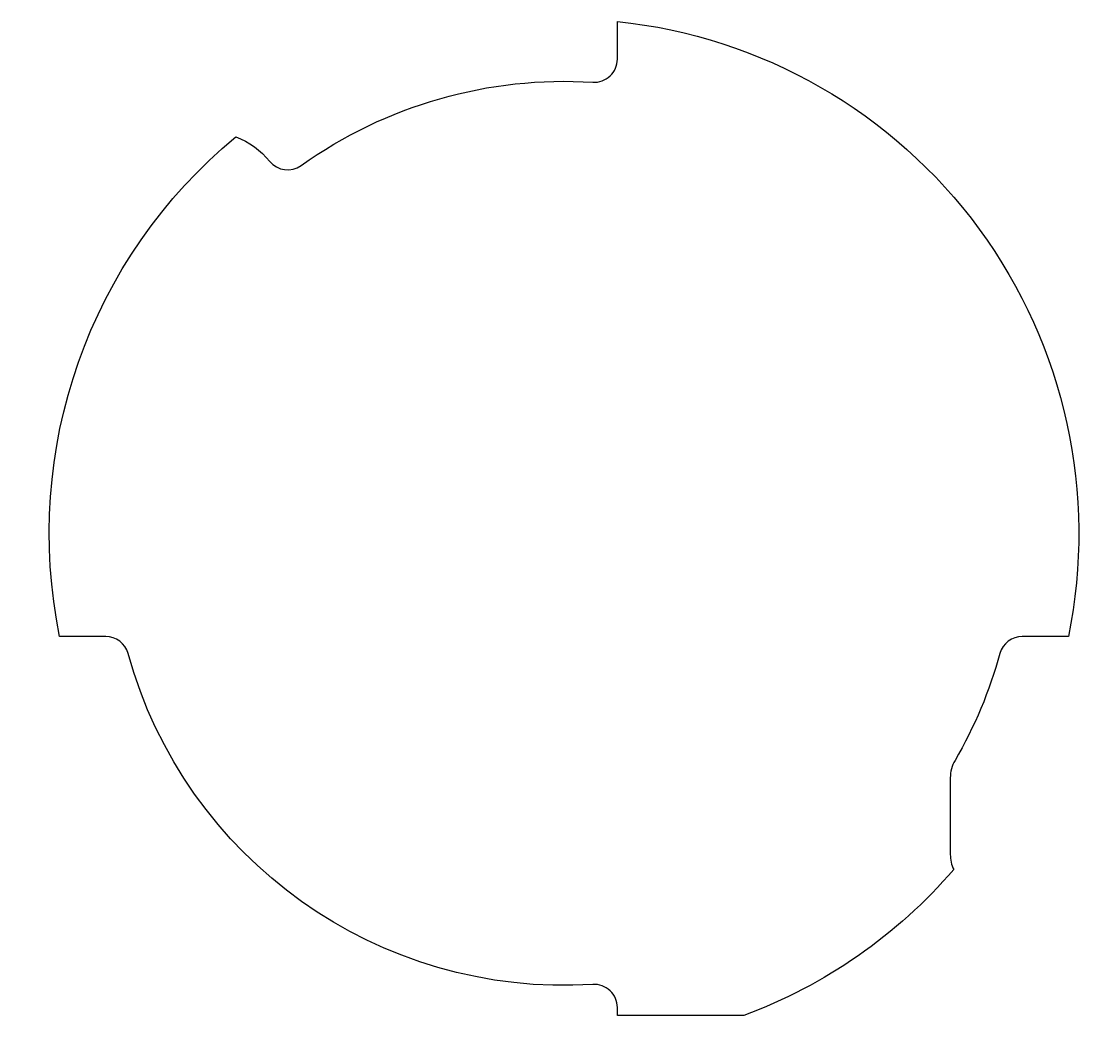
# Model space of a CAD drawing. Header units: millimetres. Extents: x -129.8 to -83.4, y -129.4 to -86.6.
import ezdxf

# ---------------------------------------------------------------- set-up
doc = ezdxf.new("R2010")
doc.units = ezdxf.units.MM
doc.layers.add('IGES level 0', color=18, linetype='Continuous', true_color=0x000000)

msp = doc.modelspace()

# ---------------------------------------------------------------- linework, layer by layer
at = {"layer": 'IGES level 0'}
for p, q in [((-104.086, -88.176, -7.314), (-104.086, -86.555, -7.314)), ((-126.152, -113.085, -7.314), (-128.139, -113.085, -7.314)), ((-84.64, -113.085, -7.314), (-86.627, -113.085, -7.314)), ((-89.731, -119.184, -7.314), (-89.731, -122.486, -7.314)), ((-104.086, -129.435, -7.314), (-104.086, -129.094, -7.314)), ((-98.63, -129.435, -7.314), (-104.086, -129.435, -7.314))]:
    msp.add_line(p, q, dxfattribs=at)
at = {"layer": 'IGES level 0', "extrusion": (0, 0, -1)}
for centre, radius, start, end in [((106.389, -108.635, 7.314), 22.2, 95.9541, 191.5633), ((106.389, -108.635, 7.314), 19.5, 54.4576, 93.6438), ((106.389, -108.635, 7.314), 22.2, 348.4367, 50.3885), ((121.79, -94.803, 7.314), 3.5, 110.8558, 140.7253), ((106.389, -108.635, 7.314), 19.5, 266.3562, 344.5823), ((106.389, -108.635, 7.314), 19.5, 195.4177, 210.1556), ((106.389, -108.635, 7.314), 22.2, 220.7916, 249.5434)]:
    msp.add_arc(centre, radius, start, end, dxfattribs=at)
at = {"layer": 'IGES level 0'}
for centre, radius, start, end in [((-105.086, -88.176, -7.314), 1, 266.3562, 0), ((-118.306, -91.954, -7.314), 1, 219.2747, 305.5424), ((-126.152, -114.085, -7.314), 1, 15.4177, 90), ((-86.627, -114.085, -7.314), 1, 90, 164.5823), ((-88.231, -119.184, -7.314), 1.5, 149.8444, 180), ((-88.231, -122.486, -7.314), 1.5, 180, 205.7955), ((-105.086, -129.094, -7.314), 1, 0, 93.6438)]:
    msp.add_arc(centre, radius, start, end, dxfattribs=at)

doc.saveas('drawing.dxf')
